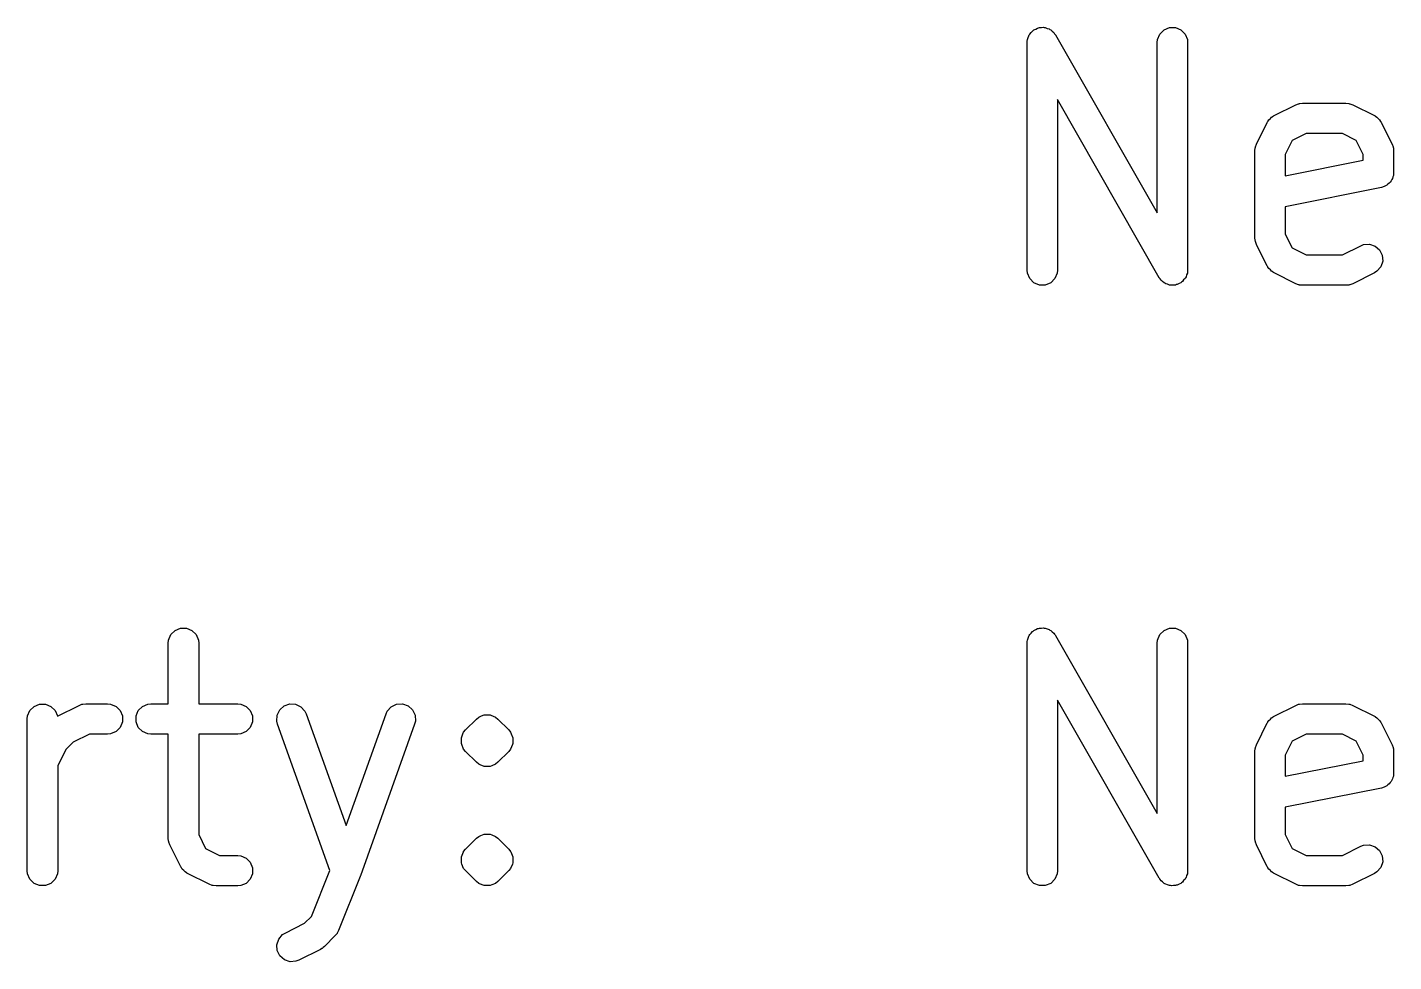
# Model space of a CAD drawing. Header units: inches. Extents: x -2.6 to 7.6, y 0.3 to 5.2.
# Drawn here: x 4.3159 to 4.6703, y 4.1176 to 4.3599 of the extents above; entities that cross this region are included whole.
import ezdxf

# ---------------------------------------------------------------- set-up
doc = ezdxf.new("R2010")
doc.units = ezdxf.units.IN
doc.header["$MEASUREMENT"] = 0
doc.layers.add('BLACK', color=250, linetype='CONTINUOUS')

msp = doc.modelspace()

# ---------------------------------------------------------------- linework, layer by layer
at = {"layer": 'BLACK', "linetype": 'CONTINUOUS'}
for p, q in [((4.57588, 4.35821), (4.57625, 4.35858)), ((4.57625, 4.35858), (4.57657, 4.35899)), ((4.57657, 4.35899), (4.57679, 4.35912)), ((4.57679, 4.35912), (4.57696, 4.3593)), ((4.57696, 4.3593), (4.57745, 4.3595)), ((4.57745, 4.3595), (4.5779, 4.35976)), ((4.5779, 4.35976), (4.57815, 4.35979)), ((4.57815, 4.35979), (4.57838, 4.35988)), ((4.57838, 4.35988), (4.57891, 4.35988)), ((4.57891, 4.35988), (4.57943, 4.35995)), ((4.57943, 4.35995), (4.57967, 4.35988)), ((4.57967, 4.35988), (4.57992, 4.35988)), ((4.57992, 4.35988), (4.5804, 4.35968)), ((4.5804, 4.35968), (4.58091, 4.35955)), ((4.58091, 4.35955), (4.58111, 4.35939)), ((4.58111, 4.35939), (4.58134, 4.3593)), ((4.58134, 4.3593), (4.58171, 4.35893)), ((4.58171, 4.35893), (4.58212, 4.35861)), ((4.58212, 4.35861), (4.58235, 4.35828)), ((4.58235, 4.35828), (4.58242, 4.35821)), ((4.60962, 4.35821), (4.61071, 4.3593)), ((4.61071, 4.3593), (4.61213, 4.35988)), ((4.61213, 4.35988), (4.61366, 4.35988)), ((4.61366, 4.35988), (4.61508, 4.3593)), ((4.61508, 4.3593), (4.61617, 4.35821)), ((4.57521, 4.35602), (4.57523, 4.35622)), ((4.57521, 4.29697), (4.57521, 4.35602)), ((4.57522, 4.3563), (4.57525, 4.3564)), ((4.57523, 4.35622), (4.57522, 4.3563)), ((4.57525, 4.3564), (4.57529, 4.35679)), ((4.57529, 4.35679), (4.57549, 4.35727)), ((4.57549, 4.35727), (4.57563, 4.35778)), ((4.57563, 4.35778), (4.57578, 4.35798)), ((4.57578, 4.35798), (4.57588, 4.35821)), ((4.58242, 4.35821), (4.58245, 4.35814)), ((4.58245, 4.35814), (4.58257, 4.35798)), ((4.58257, 4.35798), (4.60896, 4.31179)), ((4.60896, 4.35602), (4.60904, 4.35679)), ((4.60896, 4.31179), (4.60896, 4.35602)), ((4.60904, 4.35679), (4.60962, 4.35821)), ((4.61617, 4.35821), (4.61676, 4.35679)), ((4.61676, 4.35679), (4.61683, 4.35602)), ((4.61683, 4.35602), (4.61683, 4.29697)), ((4.60948, 4.29501), (4.58309, 4.3412)), ((4.58309, 4.3412), (4.58309, 4.29697)), ((4.63913, 4.33697), (4.63926, 4.33705)), ((4.63926, 4.33705), (4.64488, 4.33986)), ((4.64488, 4.33986), (4.6456, 4.34013)), ((4.6456, 4.34013), (4.64574, 4.34014)), ((4.64574, 4.34014), (4.64587, 4.3402)), ((4.64587, 4.3402), (4.64664, 4.34027)), ((4.64664, 4.34027), (4.65789, 4.34027)), ((4.65789, 4.34027), (4.65866, 4.3402)), ((4.65866, 4.3402), (4.65879, 4.34014)), ((4.65879, 4.34014), (4.65893, 4.34013)), ((4.65893, 4.34013), (4.65965, 4.33986)), ((4.65965, 4.33986), (4.66528, 4.33705)), ((4.66528, 4.33705), (4.6654, 4.33697)), ((4.63468, 4.32966), (4.6375, 4.33529)), ((4.6375, 4.33529), (4.63758, 4.33541)), ((4.63758, 4.33541), (4.6376, 4.33548)), ((4.6376, 4.33548), (4.63766, 4.33555)), ((4.63766, 4.33555), (4.63791, 4.33594)), ((4.63791, 4.33594), (4.63828, 4.33626)), ((4.63828, 4.33626), (4.6386, 4.33664)), ((4.6386, 4.33664), (4.63899, 4.33688)), ((4.63899, 4.33688), (4.63907, 4.33695)), ((4.63907, 4.33695), (4.63913, 4.33697)), ((4.6654, 4.33697), (4.66547, 4.33695)), ((4.66547, 4.33695), (4.66554, 4.33688)), ((4.66554, 4.33688), (4.66593, 4.33664)), ((4.66593, 4.33664), (4.66625, 4.33626)), ((4.66625, 4.33626), (4.66663, 4.33594)), ((4.66663, 4.33594), (4.66687, 4.33555)), ((4.66687, 4.33555), (4.66694, 4.33548)), ((4.66694, 4.33548), (4.66696, 4.33541)), ((4.66696, 4.33541), (4.66704, 4.33529)), ((4.66704, 4.33529), (4.66985, 4.32966)), ((4.64395, 4.33059), (4.64214, 4.32697)), ((4.64757, 4.3324), (4.64395, 4.33059)), ((4.65696, 4.3324), (4.64757, 4.3324)), ((4.66058, 4.33059), (4.65696, 4.3324)), ((4.66239, 4.32697), (4.66058, 4.33059)), ((4.63427, 4.3279), (4.63434, 4.32867)), ((4.63427, 4.3054), (4.63427, 4.3279)), ((4.63434, 4.32867), (4.6344, 4.3288)), ((4.6344, 4.3288), (4.63441, 4.32894)), ((4.63441, 4.32894), (4.63468, 4.32966)), ((4.64214, 4.32697), (4.64214, 4.32145)), ((4.66239, 4.3255), (4.66239, 4.32697)), ((4.66985, 4.32966), (4.67012, 4.32894)), ((4.67012, 4.32894), (4.67013, 4.3288)), ((4.67013, 4.3288), (4.67019, 4.32867)), ((4.67019, 4.32867), (4.67026, 4.3279)), ((4.67026, 4.3279), (4.67026, 4.32228)), ((4.64214, 4.32145), (4.66239, 4.3255)), ((4.66911, 4.3195), (4.66879, 4.31928)), ((4.66933, 4.31982), (4.66911, 4.3195)), ((4.6696, 4.32009), (4.66933, 4.31982)), ((4.66975, 4.32045), (4.6696, 4.32009)), ((4.66997, 4.32077), (4.66975, 4.32045)), ((4.67004, 4.32115), (4.66997, 4.32077)), ((4.67019, 4.32151), (4.67004, 4.32115)), ((4.67026, 4.32228), (4.67019, 4.32151)), ((4.67026, 4.32228), (4.67026, 4.32228)), ((4.67026, 4.32228), (4.67026, 4.32228)), ((4.67026, 4.32228), (4.67026, 4.32228)), ((4.6671, 4.31842), (4.64214, 4.31342)), ((4.66784, 4.31864), (4.6671, 4.31842)), ((4.6671, 4.31842), (4.6671, 4.31842)), ((4.6671, 4.31842), (4.6671, 4.31842)), ((4.6671, 4.31842), (4.6671, 4.31842)), ((4.66816, 4.31886), (4.66784, 4.31864)), ((4.66851, 4.319), (4.66816, 4.31886)), ((4.66879, 4.31928), (4.66851, 4.319)), ((4.64214, 4.31342), (4.64214, 4.30633)), ((4.63434, 4.30464), (4.63427, 4.3054)), ((4.64214, 4.30633), (4.64395, 4.30271)), ((4.6344, 4.30451), (4.63434, 4.30464)), ((4.63441, 4.30436), (4.6344, 4.30451)), ((4.63468, 4.30364), (4.63441, 4.30436)), ((4.6375, 4.29802), (4.63468, 4.30364)), ((4.64395, 4.30271), (4.64757, 4.3009)), ((4.65696, 4.3009), (4.66175, 4.3033)), ((4.66175, 4.3033), (4.66248, 4.30358)), ((4.66248, 4.30358), (4.66401, 4.30369)), ((4.66401, 4.30369), (4.66547, 4.3032)), ((4.66547, 4.3032), (4.66663, 4.30219)), ((4.66663, 4.30219), (4.66731, 4.30082)), ((4.64757, 4.3009), (4.65696, 4.3009)), ((4.66742, 4.29929), (4.66694, 4.29783)), ((4.66731, 4.30082), (4.66742, 4.29929)), ((4.57529, 4.2962), (4.57521, 4.29697)), ((4.57588, 4.29478), (4.57529, 4.2962)), ((4.57696, 4.29369), (4.57588, 4.29478)), ((4.58242, 4.29478), (4.58134, 4.29369)), ((4.58301, 4.2962), (4.58242, 4.29478)), ((4.58309, 4.29697), (4.58301, 4.2962)), ((4.60959, 4.29485), (4.60948, 4.29501)), ((4.60962, 4.29478), (4.60959, 4.29485)), ((4.6097, 4.29471), (4.60962, 4.29478)), ((4.60993, 4.29438), (4.6097, 4.29471)), ((4.61617, 4.29478), (4.6158, 4.29441)), ((4.61627, 4.29501), (4.61617, 4.29478)), ((4.61642, 4.29521), (4.61627, 4.29501)), ((4.61656, 4.29572), (4.61642, 4.29521)), ((4.61676, 4.2962), (4.61656, 4.29572)), ((4.6168, 4.29659), (4.61676, 4.2962)), ((4.61682, 4.29669), (4.6168, 4.29659)), ((4.61683, 4.29697), (4.61681, 4.29677)), ((4.61681, 4.29677), (4.61682, 4.29669)), ((4.63758, 4.29789), (4.6375, 4.29802)), ((4.6376, 4.29783), (4.63758, 4.29789)), ((4.63766, 4.29775), (4.6376, 4.29783)), ((4.63791, 4.29737), (4.63766, 4.29775)), ((4.63828, 4.29704), (4.63791, 4.29737)), ((4.6386, 4.29667), (4.63828, 4.29704)), ((4.63899, 4.29642), (4.6386, 4.29667)), ((4.63907, 4.29636), (4.63899, 4.29642)), ((4.63913, 4.29634), (4.63907, 4.29636)), ((4.63926, 4.29626), (4.63913, 4.29634)), ((4.64488, 4.29345), (4.63926, 4.29626)), ((4.66528, 4.29626), (4.65965, 4.29345)), ((4.66593, 4.29667), (4.66528, 4.29626)), ((4.66694, 4.29783), (4.66593, 4.29667)), ((4.57838, 4.29311), (4.57696, 4.29369)), ((4.57992, 4.29311), (4.57838, 4.29311)), ((4.58134, 4.29369), (4.57992, 4.29311)), ((4.61034, 4.29406), (4.60993, 4.29438)), ((4.61071, 4.29369), (4.61034, 4.29406)), ((4.61094, 4.2936), (4.61071, 4.29369)), ((4.61114, 4.29344), (4.61094, 4.2936)), ((4.61164, 4.29331), (4.61114, 4.29344)), ((4.61213, 4.29311), (4.61164, 4.29331)), ((4.61238, 4.29311), (4.61213, 4.29311)), ((4.61262, 4.29304), (4.61238, 4.29311)), ((4.61314, 4.29311), (4.61262, 4.29304)), ((4.61366, 4.29311), (4.61314, 4.29311)), ((4.6139, 4.2932), (4.61366, 4.29311)), ((4.61415, 4.29323), (4.6139, 4.2932)), ((4.6146, 4.29349), (4.61415, 4.29323)), ((4.61508, 4.29369), (4.6146, 4.29349)), ((4.61526, 4.29387), (4.61508, 4.29369)), ((4.61548, 4.294), (4.61526, 4.29387)), ((4.6158, 4.29441), (4.61548, 4.294)), ((4.6456, 4.29317), (4.64488, 4.29345)), ((4.64574, 4.29316), (4.6456, 4.29317)), ((4.64587, 4.29311), (4.64574, 4.29316)), ((4.64664, 4.29303), (4.64587, 4.29311)), ((4.65789, 4.29303), (4.64664, 4.29303)), ((4.65866, 4.29311), (4.65789, 4.29303)), ((4.65879, 4.29316), (4.65866, 4.29311)), ((4.65893, 4.29317), (4.65879, 4.29316)), ((4.65965, 4.29345), (4.65893, 4.29317)), ((4.35257, 4.201), (4.35316, 4.20242)), ((4.35316, 4.20242), (4.35424, 4.20351)), ((4.35424, 4.20351), (4.35566, 4.2041)), ((4.35566, 4.2041), (4.3572, 4.2041)), ((4.3572, 4.2041), (4.35862, 4.20351)), ((4.35862, 4.20351), (4.3597, 4.20242)), ((4.3597, 4.20242), (4.36029, 4.201)), ((4.57578, 4.20219), (4.57588, 4.20242)), ((4.57588, 4.20242), (4.57625, 4.20279)), ((4.57625, 4.20279), (4.57657, 4.20321)), ((4.57657, 4.20321), (4.57679, 4.20333)), ((4.57679, 4.20333), (4.57696, 4.20351)), ((4.57696, 4.20351), (4.57745, 4.20371)), ((4.57745, 4.20371), (4.5779, 4.20397)), ((4.5779, 4.20397), (4.57815, 4.204)), ((4.57815, 4.204), (4.57838, 4.2041)), ((4.57838, 4.2041), (4.57891, 4.2041)), ((4.57891, 4.2041), (4.57943, 4.20416)), ((4.57943, 4.20416), (4.57967, 4.2041)), ((4.57967, 4.2041), (4.57992, 4.2041)), ((4.57992, 4.2041), (4.5804, 4.2039)), ((4.5804, 4.2039), (4.58091, 4.20376)), ((4.58091, 4.20376), (4.58111, 4.2036)), ((4.58111, 4.2036), (4.58134, 4.20351)), ((4.58134, 4.20351), (4.58171, 4.20314)), ((4.58171, 4.20314), (4.58212, 4.20282)), ((4.58212, 4.20282), (4.58235, 4.2025)), ((4.58235, 4.2025), (4.58242, 4.20242)), ((4.58242, 4.20242), (4.58245, 4.20235)), ((4.60904, 4.201), (4.60962, 4.20242)), ((4.60962, 4.20242), (4.61071, 4.20351)), ((4.61071, 4.20351), (4.61213, 4.2041)), ((4.61213, 4.2041), (4.61366, 4.2041)), ((4.61366, 4.2041), (4.61508, 4.20351)), ((4.61508, 4.20351), (4.61617, 4.20242)), ((4.61617, 4.20242), (4.61676, 4.201)), ((4.35249, 4.20024), (4.35257, 4.201)), ((4.35249, 4.18449), (4.35249, 4.20024)), ((4.36029, 4.201), (4.36037, 4.20024)), ((4.36037, 4.20024), (4.36037, 4.18449)), ((4.57521, 4.20024), (4.57523, 4.20043)), ((4.57521, 4.14118), (4.57521, 4.20024)), ((4.57522, 4.20051), (4.57525, 4.20061)), ((4.57523, 4.20043), (4.57522, 4.20051)), ((4.57525, 4.20061), (4.57529, 4.201)), ((4.57529, 4.201), (4.57549, 4.20149)), ((4.57549, 4.20149), (4.57563, 4.20199)), ((4.57563, 4.20199), (4.57578, 4.20219)), ((4.58245, 4.20235), (4.58257, 4.20219)), ((4.58257, 4.20219), (4.60896, 4.15601)), ((4.60896, 4.20024), (4.60904, 4.201)), ((4.60896, 4.15601), (4.60896, 4.20024)), ((4.61676, 4.201), (4.61683, 4.20024)), ((4.61683, 4.20024), (4.61683, 4.14118)), ((4.60948, 4.13923), (4.58309, 4.18541)), ((4.58309, 4.18541), (4.58309, 4.14118)), ((4.31593, 4.18055), (4.31601, 4.18132)), ((4.31601, 4.18132), (4.3166, 4.18274)), ((4.3166, 4.18274), (4.31768, 4.18382)), ((4.31768, 4.18382), (4.3191, 4.18441)), ((4.3191, 4.18441), (4.32064, 4.18441)), ((4.32064, 4.18441), (4.32206, 4.18382)), ((4.32206, 4.18382), (4.32314, 4.18274)), ((4.32314, 4.18274), (4.32373, 4.18132)), ((4.32373, 4.18132), (4.32374, 4.18126)), ((4.32374, 4.18126), (4.32936, 4.18407)), ((4.32936, 4.18407), (4.33008, 4.18435)), ((4.33008, 4.18435), (4.33022, 4.18436)), ((4.33022, 4.18436), (4.33035, 4.18441)), ((4.33035, 4.18441), (4.33112, 4.18449)), ((4.33112, 4.18449), (4.33674, 4.18449)), ((4.33674, 4.18449), (4.33751, 4.18441)), ((4.33751, 4.18441), (4.33893, 4.18382)), ((4.33893, 4.18382), (4.34002, 4.18274)), ((4.34002, 4.18274), (4.34061, 4.18132)), ((4.34061, 4.18132), (4.34061, 4.17978)), ((4.34413, 4.18132), (4.34472, 4.18274)), ((4.34413, 4.17978), (4.34413, 4.18132)), ((4.34472, 4.18274), (4.34581, 4.18382)), ((4.34581, 4.18382), (4.34722, 4.18441)), ((4.34722, 4.18441), (4.34799, 4.18449)), ((4.34799, 4.18449), (4.35249, 4.18449)), ((4.36037, 4.18449), (4.37049, 4.18449)), ((4.37049, 4.18449), (4.37126, 4.18441)), ((4.37126, 4.18441), (4.37268, 4.18382)), ((4.37268, 4.18382), (4.37376, 4.18274)), ((4.37376, 4.18274), (4.37435, 4.18132)), ((4.37435, 4.18132), (4.37435, 4.17978)), ((4.38066, 4.17997), (4.38073, 4.18151)), ((4.38073, 4.18151), (4.38139, 4.1829)), ((4.38139, 4.1829), (4.38253, 4.18393)), ((4.38253, 4.18393), (4.38397, 4.18444)), ((4.38397, 4.18444), (4.38551, 4.18437)), ((4.38551, 4.18437), (4.3869, 4.18371)), ((4.3869, 4.18371), (4.38793, 4.18257)), ((4.38793, 4.18257), (4.38826, 4.18187)), ((4.38826, 4.18187), (4.39861, 4.15289)), ((4.39861, 4.15289), (4.40896, 4.18187)), ((4.40896, 4.18187), (4.40929, 4.18257)), ((4.40929, 4.18257), (4.41032, 4.18371)), ((4.41032, 4.18371), (4.41171, 4.18437)), ((4.41171, 4.18437), (4.41325, 4.18444)), ((4.41325, 4.18444), (4.41469, 4.18393)), ((4.41469, 4.18393), (4.41583, 4.1829)), ((4.41583, 4.1829), (4.41649, 4.18151)), ((4.41649, 4.18151), (4.41657, 4.17997)), ((4.43298, 4.18101), (4.43334, 4.18116)), ((4.43334, 4.18116), (4.43372, 4.18132)), ((4.43372, 4.18132), (4.4344, 4.1816)), ((4.4344, 4.1816), (4.43594, 4.1816)), ((4.43594, 4.1816), (4.43616, 4.18151)), ((4.43616, 4.18151), (4.43736, 4.18101)), ((4.63899, 4.18109), (4.63907, 4.18116)), ((4.63907, 4.18116), (4.63913, 4.18118)), ((4.63913, 4.18118), (4.63926, 4.18126)), ((4.63926, 4.18126), (4.64488, 4.18407)), ((4.64488, 4.18407), (4.6456, 4.18435)), ((4.6456, 4.18435), (4.64574, 4.18436)), ((4.64574, 4.18436), (4.64587, 4.18441)), ((4.64587, 4.18441), (4.64664, 4.18449)), ((4.64664, 4.18449), (4.65789, 4.18449)), ((4.65789, 4.18449), (4.65866, 4.18441)), ((4.65866, 4.18441), (4.65879, 4.18436)), ((4.65879, 4.18436), (4.65893, 4.18435)), ((4.65893, 4.18435), (4.65965, 4.18407)), ((4.65965, 4.18407), (4.66528, 4.18126)), ((4.66528, 4.18126), (4.6654, 4.18118)), ((4.6654, 4.18118), (4.66547, 4.18116)), ((4.66547, 4.18116), (4.66554, 4.18109)), ((4.31593, 4.14118), (4.31593, 4.18055)), ((4.34002, 4.17836), (4.33893, 4.17728)), ((4.34061, 4.17978), (4.34002, 4.17836)), ((4.34472, 4.17836), (4.34413, 4.17978)), ((4.34581, 4.17728), (4.34472, 4.17836)), ((4.37376, 4.17836), (4.37268, 4.17728)), ((4.37435, 4.17978), (4.37376, 4.17836)), ((4.38084, 4.17923), (4.38066, 4.17997)), ((4.3944, 4.14126), (4.38084, 4.17923)), ((4.41638, 4.17923), (4.40232, 4.13986)), ((4.41657, 4.17997), (4.41638, 4.17923)), ((4.42908, 4.17711), (4.42957, 4.17771)), ((4.42957, 4.17771), (4.43239, 4.18052)), ((4.43239, 4.18052), (4.43298, 4.18101)), ((4.43736, 4.18101), (4.43795, 4.18052)), ((4.43795, 4.18052), (4.44076, 4.17771)), ((4.44076, 4.17771), (4.44125, 4.17711)), ((4.63468, 4.17387), (4.6375, 4.1795)), ((4.6375, 4.1795), (4.63758, 4.17963)), ((4.63758, 4.17963), (4.6376, 4.17969)), ((4.6376, 4.17969), (4.63766, 4.17976)), ((4.63766, 4.17976), (4.63791, 4.18015)), ((4.63791, 4.18015), (4.63828, 4.18048)), ((4.63828, 4.18048), (4.6386, 4.18085)), ((4.6386, 4.18085), (4.63899, 4.18109)), ((4.66554, 4.18109), (4.66593, 4.18085)), ((4.66593, 4.18085), (4.66625, 4.18048)), ((4.66625, 4.18048), (4.66663, 4.18015)), ((4.66663, 4.18015), (4.66687, 4.17976)), ((4.66687, 4.17976), (4.66694, 4.17969)), ((4.66694, 4.17969), (4.66696, 4.17963)), ((4.66696, 4.17963), (4.66704, 4.1795)), ((4.66704, 4.1795), (4.66985, 4.17387)), ((4.32783, 4.1745), (4.32592, 4.17259)), ((4.33205, 4.17661), (4.32783, 4.1745)), ((4.33674, 4.17661), (4.33205, 4.17661)), ((4.33751, 4.17669), (4.33674, 4.17661)), ((4.33893, 4.17728), (4.33751, 4.17669)), ((4.34722, 4.17669), (4.34581, 4.17728)), ((4.34799, 4.17661), (4.34722, 4.17669)), ((4.35249, 4.17661), (4.34799, 4.17661)), ((4.35249, 4.14962), (4.35249, 4.17661)), ((4.37049, 4.17661), (4.36037, 4.17661)), ((4.36037, 4.17661), (4.36037, 4.15055)), ((4.37126, 4.17669), (4.37049, 4.17661)), ((4.37268, 4.17728), (4.37126, 4.17669)), ((4.4285, 4.17569), (4.42891, 4.1767)), ((4.4285, 4.17416), (4.4285, 4.17569)), ((4.42861, 4.17389), (4.4285, 4.17416)), ((4.42891, 4.1767), (4.42908, 4.17711)), ((4.42908, 4.17711), (4.42908, 4.17711)), ((4.44125, 4.17711), (4.44143, 4.1767)), ((4.44143, 4.1767), (4.44184, 4.17569)), ((4.44184, 4.17416), (4.44173, 4.17389)), ((4.44184, 4.17569), (4.44184, 4.17416)), ((4.64395, 4.1748), (4.64214, 4.17118)), ((4.64757, 4.17661), (4.64395, 4.1748)), ((4.65696, 4.17661), (4.64757, 4.17661)), ((4.66058, 4.1748), (4.65696, 4.17661)), ((4.66239, 4.17118), (4.66058, 4.1748)), ((4.32592, 4.17259), (4.32381, 4.16837)), ((4.42908, 4.17274), (4.42861, 4.17389)), ((4.42957, 4.17214), (4.42908, 4.17274)), ((4.43239, 4.16933), (4.42957, 4.17214)), ((4.44076, 4.17214), (4.43795, 4.16933)), ((4.44125, 4.17274), (4.44076, 4.17214)), ((4.44173, 4.17389), (4.44125, 4.17274)), ((4.44125, 4.17274), (4.44125, 4.17274)), ((4.63427, 4.17211), (4.63434, 4.17288)), ((4.63427, 4.14962), (4.63427, 4.17211)), ((4.63434, 4.17288), (4.6344, 4.17301)), ((4.6344, 4.17301), (4.63441, 4.17315)), ((4.63441, 4.17315), (4.63468, 4.17387)), ((4.64214, 4.17118), (4.64214, 4.16567)), ((4.66239, 4.16972), (4.66239, 4.17118)), ((4.66985, 4.17387), (4.67012, 4.17315)), ((4.67012, 4.17315), (4.67013, 4.17301)), ((4.67013, 4.17301), (4.67019, 4.17288)), ((4.67019, 4.17288), (4.67026, 4.17211)), ((4.67026, 4.17211), (4.67026, 4.16649)), ((4.32381, 4.16837), (4.32381, 4.14118)), ((4.43298, 4.16884), (4.43239, 4.16933)), ((4.43334, 4.16869), (4.43298, 4.16884)), ((4.4344, 4.16825), (4.43334, 4.16869)), ((4.43594, 4.16825), (4.4344, 4.16825)), ((4.43635, 4.16842), (4.43594, 4.16825)), ((4.43594, 4.16825), (4.43594, 4.16825)), ((4.43736, 4.16884), (4.43635, 4.16842)), ((4.43795, 4.16933), (4.43736, 4.16884)), ((4.43736, 4.16884), (4.43736, 4.16884)), ((4.64214, 4.16567), (4.66239, 4.16972)), ((4.66879, 4.16349), (4.66851, 4.16322)), ((4.66911, 4.16371), (4.66879, 4.16349)), ((4.66933, 4.16403), (4.66911, 4.16371)), ((4.6696, 4.1643), (4.66933, 4.16403)), ((4.66975, 4.16466), (4.6696, 4.1643)), ((4.66997, 4.16499), (4.66975, 4.16466)), ((4.67004, 4.16536), (4.66997, 4.16499)), ((4.67019, 4.16572), (4.67004, 4.16536)), ((4.67026, 4.16649), (4.67019, 4.16572)), ((4.67026, 4.16649), (4.67026, 4.16649)), ((4.67026, 4.16649), (4.67026, 4.16649)), ((4.67026, 4.16649), (4.67026, 4.16649)), ((4.6671, 4.16263), (4.64214, 4.15764)), ((4.66784, 4.16285), (4.6671, 4.16263)), ((4.6671, 4.16263), (4.6671, 4.16263)), ((4.6671, 4.16263), (4.6671, 4.16263)), ((4.6671, 4.16263), (4.6671, 4.16263)), ((4.66816, 4.16307), (4.66784, 4.16285)), ((4.66851, 4.16322), (4.66816, 4.16307)), ((4.64214, 4.15764), (4.64214, 4.15055)), ((4.35257, 4.14885), (4.35249, 4.14962)), ((4.36037, 4.15055), (4.36218, 4.14693)), ((4.42957, 4.14678), (4.43239, 4.14959)), ((4.43239, 4.14959), (4.43298, 4.15008)), ((4.43298, 4.15008), (4.43357, 4.15032)), ((4.43357, 4.15032), (4.4344, 4.15067)), ((4.4344, 4.15067), (4.43594, 4.15067)), ((4.43594, 4.15067), (4.43635, 4.15049)), ((4.43635, 4.15049), (4.43736, 4.15008)), ((4.43736, 4.15008), (4.43736, 4.15008)), ((4.43736, 4.15008), (4.43795, 4.14959)), ((4.43795, 4.14959), (4.44076, 4.14678)), ((4.63434, 4.14885), (4.63427, 4.14962)), ((4.64214, 4.15055), (4.64395, 4.14693)), ((4.35262, 4.14872), (4.35257, 4.14885)), ((4.35263, 4.14858), (4.35262, 4.14872)), ((4.35291, 4.14786), (4.35263, 4.14858)), ((4.35572, 4.14223), (4.35291, 4.14786)), ((4.36218, 4.14693), (4.36579, 4.14512)), ((4.4285, 4.14476), (4.42902, 4.14604)), ((4.42902, 4.14604), (4.42908, 4.14618)), ((4.42908, 4.14618), (4.42957, 4.14678)), ((4.44076, 4.14678), (4.44125, 4.14618)), ((4.44125, 4.14618), (4.44125, 4.14618)), ((4.44125, 4.14618), (4.44131, 4.14604)), ((4.44131, 4.14604), (4.44184, 4.14476)), ((4.6344, 4.14872), (4.63434, 4.14885)), ((4.63441, 4.14858), (4.6344, 4.14872)), ((4.63468, 4.14786), (4.63441, 4.14858)), ((4.6375, 4.14223), (4.63468, 4.14786)), ((4.64395, 4.14693), (4.64757, 4.14512)), ((4.65696, 4.14512), (4.66175, 4.14751)), ((4.66175, 4.14751), (4.66248, 4.14779)), ((4.66248, 4.14779), (4.66401, 4.1479)), ((4.66401, 4.1479), (4.66547, 4.14741)), ((4.66547, 4.14741), (4.66663, 4.14641)), ((4.66663, 4.14641), (4.66731, 4.14503)), ((4.3558, 4.1421), (4.35572, 4.14223)), ((4.36579, 4.14512), (4.37049, 4.14512)), ((4.37049, 4.14512), (4.37126, 4.14504)), ((4.37126, 4.14504), (4.37268, 4.14445)), ((4.37268, 4.14445), (4.37376, 4.14337)), ((4.37376, 4.14337), (4.37435, 4.14195)), ((4.4285, 4.14322), (4.4285, 4.14476)), ((4.42863, 4.1429), (4.4285, 4.14322)), ((4.42908, 4.1418), (4.42863, 4.1429)), ((4.44171, 4.1429), (4.44125, 4.1418)), ((4.44184, 4.14322), (4.44171, 4.1429)), ((4.44184, 4.14476), (4.44184, 4.14322)), ((4.63758, 4.1421), (4.6375, 4.14223)), ((4.64757, 4.14512), (4.65696, 4.14512)), ((4.66742, 4.1435), (4.66694, 4.14204)), ((4.66731, 4.14503), (4.66742, 4.1435)), ((4.31601, 4.14041), (4.31593, 4.14118)), ((4.3166, 4.13899), (4.31601, 4.14041)), ((4.31768, 4.13791), (4.3166, 4.13899)), ((4.32314, 4.13899), (4.32206, 4.13791)), ((4.32373, 4.14041), (4.32314, 4.13899)), ((4.32381, 4.14118), (4.32373, 4.14041)), ((4.35582, 4.14204), (4.3558, 4.1421)), ((4.35589, 4.14197), (4.35582, 4.14204)), ((4.35613, 4.14158), (4.35589, 4.14197)), ((4.3565, 4.14125), (4.35613, 4.14158)), ((4.35683, 4.14088), (4.3565, 4.14125)), ((4.35722, 4.14064), (4.35683, 4.14088)), ((4.35729, 4.14057), (4.35722, 4.14064)), ((4.35735, 4.14055), (4.35729, 4.14057)), ((4.35748, 4.14047), (4.35735, 4.14055)), ((4.3631, 4.13766), (4.35748, 4.14047)), ((4.37376, 4.13899), (4.37268, 4.13791)), ((4.37435, 4.14041), (4.37376, 4.13899)), ((4.37435, 4.14195), (4.37435, 4.14041)), ((4.38963, 4.12933), (4.3944, 4.14126)), ((4.40227, 4.13972), (4.39664, 4.12566)), ((4.40229, 4.13979), (4.40227, 4.13972)), ((4.40232, 4.13986), (4.40229, 4.13979)), ((4.42957, 4.14121), (4.42908, 4.1418)), ((4.42908, 4.1418), (4.42908, 4.1418)), ((4.43239, 4.1384), (4.42957, 4.14121)), ((4.44076, 4.14121), (4.43795, 4.1384)), ((4.44125, 4.1418), (4.44076, 4.14121)), ((4.57529, 4.14041), (4.57521, 4.14118)), ((4.57588, 4.13899), (4.57529, 4.14041)), ((4.57696, 4.13791), (4.57588, 4.13899)), ((4.58242, 4.13899), (4.58134, 4.13791)), ((4.58301, 4.14041), (4.58242, 4.13899)), ((4.58309, 4.14118), (4.58301, 4.14041)), ((4.60959, 4.13906), (4.60948, 4.13923)), ((4.60962, 4.13899), (4.60959, 4.13906)), ((4.6097, 4.13892), (4.60962, 4.13899)), ((4.60993, 4.1386), (4.6097, 4.13892)), ((4.61034, 4.13828), (4.60993, 4.1386)), ((4.6158, 4.13862), (4.61548, 4.13821)), ((4.61617, 4.13899), (4.6158, 4.13862)), ((4.61627, 4.13922), (4.61617, 4.13899)), ((4.61642, 4.13942), (4.61627, 4.13922)), ((4.61656, 4.13993), (4.61642, 4.13942)), ((4.61676, 4.14041), (4.61656, 4.13993)), ((4.6168, 4.1408), (4.61676, 4.14041)), ((4.61682, 4.14091), (4.6168, 4.1408)), ((4.61683, 4.14118), (4.61681, 4.14098)), ((4.61681, 4.14098), (4.61682, 4.14091)), ((4.6376, 4.14204), (4.63758, 4.1421)), ((4.63766, 4.14197), (4.6376, 4.14204)), ((4.63791, 4.14158), (4.63766, 4.14197)), ((4.63828, 4.14125), (4.63791, 4.14158)), ((4.6386, 4.14088), (4.63828, 4.14125)), ((4.63899, 4.14064), (4.6386, 4.14088)), ((4.63907, 4.14057), (4.63899, 4.14064)), ((4.63913, 4.14055), (4.63907, 4.14057)), ((4.63926, 4.14047), (4.63913, 4.14055)), ((4.64488, 4.13766), (4.63926, 4.14047)), ((4.66528, 4.14047), (4.65965, 4.13766)), ((4.66593, 4.14088), (4.66528, 4.14047)), ((4.66694, 4.14204), (4.66593, 4.14088)), ((4.3191, 4.13732), (4.31768, 4.13791)), ((4.32064, 4.13732), (4.3191, 4.13732)), ((4.32206, 4.13791), (4.32064, 4.13732)), ((4.36383, 4.13738), (4.3631, 4.13766)), ((4.36397, 4.13737), (4.36383, 4.13738)), ((4.3641, 4.13732), (4.36397, 4.13737)), ((4.36487, 4.13724), (4.3641, 4.13732)), ((4.37049, 4.13724), (4.36487, 4.13724)), ((4.37126, 4.13732), (4.37049, 4.13724)), ((4.37268, 4.13791), (4.37126, 4.13732)), ((4.43298, 4.13791), (4.43239, 4.1384)), ((4.43323, 4.1378), (4.43298, 4.13791)), ((4.4344, 4.13732), (4.43323, 4.1378)), ((4.43594, 4.13732), (4.4344, 4.13732)), ((4.43635, 4.13749), (4.43594, 4.13732)), ((4.43594, 4.13732), (4.43594, 4.13732)), ((4.43736, 4.13791), (4.43635, 4.13749)), ((4.43795, 4.1384), (4.43736, 4.13791)), ((4.57838, 4.13732), (4.57696, 4.13791)), ((4.57992, 4.13732), (4.57838, 4.13732)), ((4.58134, 4.13791), (4.57992, 4.13732)), ((4.61071, 4.13791), (4.61034, 4.13828)), ((4.61094, 4.13781), (4.61071, 4.13791)), ((4.61114, 4.13766), (4.61094, 4.13781)), ((4.61164, 4.13752), (4.61114, 4.13766)), ((4.61213, 4.13732), (4.61164, 4.13752)), ((4.61238, 4.13732), (4.61213, 4.13732)), ((4.61262, 4.13725), (4.61238, 4.13732)), ((4.61314, 4.13732), (4.61262, 4.13725)), ((4.61366, 4.13732), (4.61314, 4.13732)), ((4.6139, 4.13741), (4.61366, 4.13732)), ((4.61415, 4.13745), (4.6139, 4.13741)), ((4.6146, 4.13771), (4.61415, 4.13745)), ((4.61508, 4.13791), (4.6146, 4.13771)), ((4.61526, 4.13808), (4.61508, 4.13791)), ((4.61548, 4.13821), (4.61526, 4.13808)), ((4.6456, 4.13738), (4.64488, 4.13766)), ((4.64574, 4.13737), (4.6456, 4.13738)), ((4.64587, 4.13732), (4.64574, 4.13737)), ((4.64664, 4.13724), (4.64587, 4.13732)), ((4.65789, 4.13724), (4.64664, 4.13724)), ((4.65866, 4.13732), (4.65789, 4.13724)), ((4.65879, 4.13737), (4.65866, 4.13732)), ((4.65893, 4.13738), (4.65879, 4.13737)), ((4.65965, 4.13766), (4.65893, 4.13738)), ((4.38784, 4.12754), (4.38963, 4.12933)), ((4.38113, 4.12344), (4.38214, 4.12461)), ((4.38214, 4.12461), (4.38279, 4.12502)), ((4.38279, 4.12502), (4.38784, 4.12754)), ((4.39626, 4.12493), (4.39577, 4.12434)), ((4.39627, 4.12495), (4.39626, 4.12493)), ((4.39629, 4.12497), (4.39627, 4.12495)), ((4.39664, 4.12566), (4.39629, 4.12497)), ((4.38064, 4.12199), (4.38113, 4.12344)), ((4.38075, 4.12046), (4.38064, 4.12199)), ((4.39227, 4.12099), (4.39194, 4.12079)), ((4.39236, 4.12103), (4.39227, 4.12099)), ((4.39247, 4.12112), (4.39236, 4.12103)), ((4.39259, 4.1212), (4.39247, 4.12112)), ((4.39266, 4.12128), (4.39259, 4.1212)), ((4.39296, 4.12152), (4.39266, 4.12128)), ((4.39577, 4.12434), (4.39296, 4.12152)), ((4.38144, 4.11908), (4.38075, 4.12046)), ((4.3826, 4.11807), (4.38144, 4.11908)), ((4.38406, 4.11759), (4.3826, 4.11807)), ((4.38559, 4.1177), (4.38406, 4.11759)), ((4.38631, 4.11797), (4.38559, 4.1177)), ((4.39194, 4.12079), (4.38631, 4.11797))]:
    msp.add_line(p, q, dxfattribs=at)

doc.saveas('drawing.dxf')
